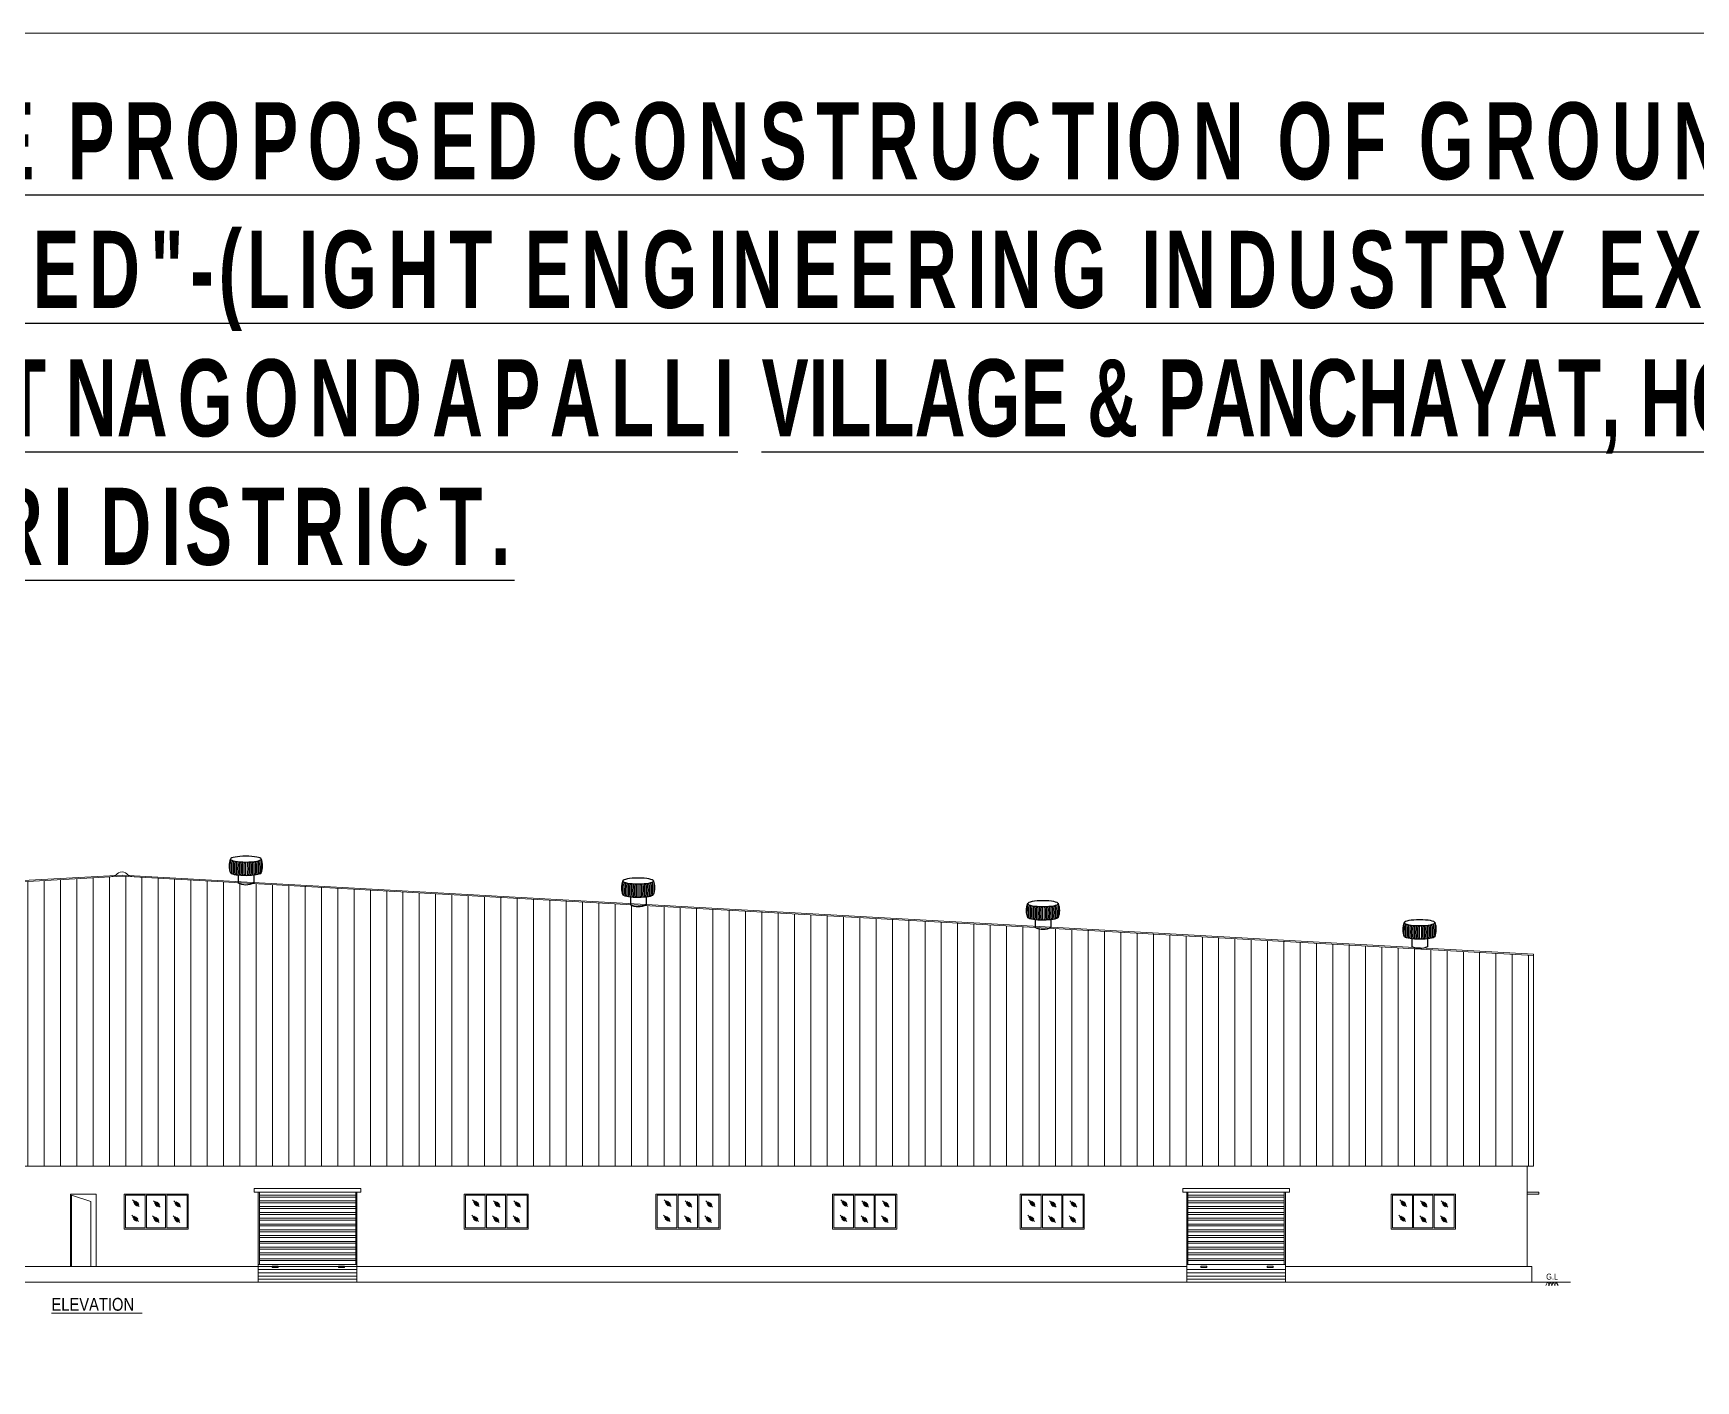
# Model space of a CAD drawing. Header units: metres. Extents: x -1560405 to -1559609, y 42907 to 43310.
# Drawn here: x -1559884.9 to -1559820.2, y 43114.7 to 43167.1 of the extents above; entities that cross this region are included whole.
import ezdxf

# ---------------------------------------------------------------- set-up
doc = ezdxf.new("R2010")
doc.units = ezdxf.units.M
doc.header["$LTSCALE"] = 750
doc.header["$MEASUREMENT"] = 0
doc.linetypes.add('DASHED2', pattern=[9.525, 6.35, -3.175])
doc.layers.get('0').update_dxf_attribs({"lineweight": 5})
for name, color, linetype in [('1', 213, 'Continuous'), ('Soolagiri', 6, 'Continuous'), ('walls', 40, 'Continuous')]:
    doc.layers.add(name, color=color, linetype=linetype)
doc.styles.add('K', font='swissc.ttf', dxfattribs={"height": 0.25})
doc.styles.add('SH', font='swissc.ttf', dxfattribs={"height": 10})
doc.styles.add('STYLE2', font='romant.shx', dxfattribs={"width": 0.8, "height": 4})

# ---------------------------------------------------------------- blocks, each defined once
blk = doc.blocks.new('A$C592862AF')
at = {"layer": 'Soolagiri', "ltscale": 0.1}
for p, q in [((0.531, 0.215), (0.531, 0.658)), ((0.274, 0.24), (0.274, -0.027)), ((0.783, 0.24), (0.783, -0.027))]:
    blk.add_line(p, q, dxfattribs=at)
for centre, radius, start, end in [((0.685, 0.533), 0.685, 160.2029, 200.1397), ((3.699, 0.447), 3.676, 175.2224, 181.4913), ((3.699, 0.447), 3.626, 175.8022, 182.7483), ((3.699, 0.447), 3.576, 175.9967, 183.0655), ((3.699, 0.447), 3.526, 176.1188, 183.2978), ((3.699, 0.447), 3.476, 176.1997, 183.4872), ((3.699, 0.447), 3.426, 176.2511, 183.3433), ((3.699, 0.447), 3.376, 176.2785, 183.7869), ((3.699, 0.447), 3.326, 176.2852, 183.9075), ((3.699, 0.447), 3.276, 176.2725, 184.0117), ((3.699, 0.447), 3.226, 176.241, 184.1006), ((-2.637, 0.447), 3.226, 355.8986, 3.759), ((-2.637, 0.447), 3.276, 355.9866, 3.7276), ((-2.637, 0.447), 3.326, 356.09, 3.7149), ((-2.637, 0.447), 3.376, 356.2097, 3.7216), ((-2.637, 0.447), 3.426, 356.3475, 3.7491), ((-2.637, 0.447), 3.476, 356.507, 3.8005), ((-2.686, 0.436), 3.576, 356.9242, 4.0038), ((-2.637, 0.447), 3.576, 356.9242, 4.0038), ((-2.637, 0.447), 3.626, 357.235, 4.1985), ((0.378, 0.533), 0.685, 339.4087, 19.7971), ((-2.637, 0.447), 3.676, 358.5152, 4.7713), ((0.529, 0.463), 0.552, 242.5754, 297.4246)]:
    blk.add_arc(centre, radius, start, end, dxfattribs=at)
blk.add_ellipse((0.531, 0.752), major_axis=(-0.495, 0), ratio=0.191406, dxfattribs=at)
blk.add_ellipse((0.532, 0.31), major_axis=(-0.495, 0), ratio=0.191406, start_param=0.135875, end_param=2.951606, dxfattribs=at)
blk = doc.blocks.new('A$C3C6135CD')
at = {"layer": 'walls', "ltscale": 0.1, "xscale": 1.199999999998907, "yscale": 1.199999999998907, "zscale": 1.199999999998907}
blk.add_blockref('A$C592862AF', (-0.005, 0.098), dxfattribs=at)

msp = doc.modelspace()

# ---------------------------------------------------------------- hatches: boundary and pattern name
h = msp.add_hatch()
h.set_pattern_fill('ANSI31', scale=0.2, angle=45, style=0)
h.set_pattern_definition([(90, (-1567940.05416, 44465.8028), (-0.635, 0), [])])
h.paths.add_polyline_path([(-1559826.4741, 43131.24554), (-1559881.40915, 43134.32482), (-1559936.3442, 43131.24554), (-1559936.3442, 43125.43521), (-1559936.1042, 43125.43521), (-1559917.41381, 43125.43521), (-1559917.41419, 43123.04721), (-1559826.7141, 43123.04721), (-1559826.4741, 43123.04721)])
h = msp.add_hatch()
h.set_pattern_fill('ANSI32', scale=0.6, angle=135)
h.set_pattern_definition([(180, (-1561292.70703, 43419.2907), (0, -0.225), []), (180, (-1561292.78203, 43419.3657), (0, -0.225), [])])
h.paths.add_polyline_path([(-1559872.31443, 43122.03476), (-1559876.06443, 43122.03476), (-1559876.06443, 43119.21983), (-1559872.31443, 43119.21983)])
h = msp.add_hatch()
h.set_pattern_fill('ANSI32', scale=0.6, angle=135)
h.set_pattern_definition([(180, (-1561256.56023, 43419.2907), (0, -0.225), []), (180, (-1561256.63523, 43419.3657), (0, -0.225), [])])
h.paths.add_polyline_path([(-1559836.16763, 43122.03476), (-1559839.91763, 43122.03476), (-1559839.91763, 43119.21983), (-1559836.16763, 43119.21983)])
h = msp.add_hatch()
h.set_pattern_fill('ANSI31', angle=135)
h.set_pattern_definition([(180, (-1553657.35224, 49529.51632), (0, -0.125), [])])
h.paths.add_polyline_path([(-1559872.26443, 43118.52558), (-1559872.26443, 43119.01983), (-1559876.11443, 43119.01983), (-1559876.11443, 43118.52558)])
h = msp.add_hatch()
h.set_pattern_fill('ANSI31', angle=135)
h.set_pattern_definition([(180, (-1553621.20544, 49529.51632), (0, -0.125), [])])
h.paths.add_polyline_path([(-1559836.11763, 43118.52558), (-1559836.11763, 43119.01983), (-1559839.96763, 43119.01983), (-1559839.96763, 43118.52558)])

# ---------------------------------------------------------------- linework, layer by layer
at = {"color": 7}
for p, q in [((-1559881.40915, 43134.37521), (-1559936.3442, 43131.29593)), ((-1559881.40915, 43134.32482), (-1559936.3442, 43131.24554)), ((-1559881.40915, 43134.37521), (-1559826.4741, 43131.29593)), ((-1559881.40915, 43134.32482), (-1559826.4741, 43131.24554)), ((-1559826.4741, 43123.04721), (-1559826.4741, 43131.29593)), ((-1559917.41419, 43123.04721), (-1559826.7141, 43123.04721)), ((-1559826.7141, 43119.13521), (-1559826.7141, 43123.04721)), ((-1559826.7141, 43123.04721), (-1559826.4741, 43123.04721)), ((-1559881.33053, 43121.9573), (-1559881.33053, 43120.5873)), ((-1559881.33053, 43121.9573), (-1559878.83053, 43121.9573)), ((-1559881.28053, 43121.9073), (-1559881.28053, 43120.6373)), ((-1559881.28053, 43121.9073), (-1559880.50893, 43121.9073)), ((-1559881.00227, 43121.72595), (-1559880.74151, 43121.47318)), ((-1559880.8044, 43121.4904), (-1559880.96367, 43121.6476)), ((-1559880.85178, 43121.49841), (-1559880.93812, 43121.58467)), ((-1559880.76068, 43121.5355), (-1559880.92276, 43121.6898)), ((-1559880.77016, 43121.58261), (-1559880.85907, 43121.66622)), ((-1559880.50893, 43121.9073), (-1559880.50893, 43120.6373)), ((-1559880.45893, 43121.9073), (-1559880.45893, 43120.6373)), ((-1559880.45893, 43121.9073), (-1559879.71233, 43121.9073)), ((-1559880.18907, 43121.69701), (-1559879.92831, 43121.44424)), ((-1559879.9912, 43121.46146), (-1559880.15047, 43121.61867)), ((-1559879.94748, 43121.50656), (-1559880.10956, 43121.66087)), ((-1559879.95696, 43121.55367), (-1559880.04587, 43121.63729)), ((-1559879.71233, 43121.9073), (-1559879.71233, 43120.6373)), ((-1559879.66233, 43121.9073), (-1559879.66233, 43120.6373)), ((-1559879.66233, 43121.9073), (-1559878.88053, 43121.9073)), ((-1559879.38889, 43121.69376), (-1559879.12813, 43121.44099)), ((-1559879.19102, 43121.45821), (-1559879.35029, 43121.61541)), ((-1559879.1473, 43121.50331), (-1559879.30938, 43121.65761)), ((-1559879.15678, 43121.55042), (-1559879.24569, 43121.63403)), ((-1559878.88053, 43121.9073), (-1559878.88053, 43120.6373)), ((-1559878.83053, 43121.9573), (-1559878.83053, 43120.5873)), ((-1559876.26443, 43122.16886), (-1559876.26443, 43122.03476)), ((-1559876.26443, 43122.16886), (-1559872.11443, 43122.16886)), ((-1559876.26443, 43122.03476), (-1559872.11443, 43122.03476)), ((-1559876.11443, 43118.52558), (-1559876.11443, 43122.03476)), ((-1559876.06443, 43119.21983), (-1559876.06443, 43122.03476)), ((-1559872.31443, 43119.21983), (-1559872.31443, 43122.03476)), ((-1559872.26443, 43118.52558), (-1559872.26443, 43122.03476)), ((-1559872.11443, 43122.16886), (-1559872.11443, 43122.03476)), ((-1559868.09636, 43121.9573), (-1559868.09636, 43120.5873)), ((-1559868.09636, 43121.9573), (-1559865.59636, 43121.9573)), ((-1559868.04636, 43121.9073), (-1559868.04636, 43120.6373)), ((-1559868.04636, 43121.9073), (-1559867.27476, 43121.9073)), ((-1559867.7681, 43121.72595), (-1559867.50734, 43121.47318)), ((-1559867.57023, 43121.4904), (-1559867.7295, 43121.6476)), ((-1559867.61761, 43121.49841), (-1559867.70395, 43121.58467)), ((-1559867.52651, 43121.5355), (-1559867.68859, 43121.6898)), ((-1559867.53599, 43121.58261), (-1559867.6249, 43121.66622)), ((-1559867.27476, 43121.9073), (-1559867.27476, 43120.6373)), ((-1559867.22476, 43121.9073), (-1559867.22476, 43120.6373)), ((-1559867.22476, 43121.9073), (-1559866.47816, 43121.9073)), ((-1559866.9549, 43121.69701), (-1559866.69414, 43121.44424)), ((-1559866.75703, 43121.46146), (-1559866.9163, 43121.61867)), ((-1559866.71331, 43121.50656), (-1559866.87539, 43121.66087)), ((-1559866.72279, 43121.55367), (-1559866.8117, 43121.63729)), ((-1559866.47816, 43121.9073), (-1559866.47816, 43120.6373)), ((-1559866.42816, 43121.9073), (-1559866.42816, 43120.6373)), ((-1559866.42816, 43121.9073), (-1559865.64636, 43121.9073)), ((-1559866.15472, 43121.69376), (-1559865.89396, 43121.44099)), ((-1559865.95685, 43121.45821), (-1559866.11612, 43121.61541)), ((-1559865.91313, 43121.50331), (-1559866.07521, 43121.65761)), ((-1559865.92261, 43121.55042), (-1559866.01152, 43121.63403)), ((-1559865.64636, 43121.9073), (-1559865.64636, 43120.6373)), ((-1559865.59636, 43121.9573), (-1559865.59636, 43120.5873)), ((-1559860.6303, 43121.9573), (-1559860.6303, 43120.5873)), ((-1559860.6303, 43121.9573), (-1559858.1303, 43121.9573)), ((-1559860.5803, 43121.9073), (-1559860.5803, 43120.6373)), ((-1559860.5803, 43121.9073), (-1559859.8087, 43121.9073)), ((-1559860.30205, 43121.72595), (-1559860.04129, 43121.47318)), ((-1559860.10417, 43121.4904), (-1559860.26345, 43121.6476)), ((-1559860.15155, 43121.49841), (-1559860.23789, 43121.58467)), ((-1559860.06045, 43121.5355), (-1559860.22254, 43121.6898)), ((-1559860.06993, 43121.58261), (-1559860.15884, 43121.66622)), ((-1559859.8087, 43121.9073), (-1559859.8087, 43120.6373)), ((-1559859.7587, 43121.9073), (-1559859.7587, 43120.6373)), ((-1559859.7587, 43121.9073), (-1559859.0121, 43121.9073)), ((-1559859.48885, 43121.69701), (-1559859.22809, 43121.44424)), ((-1559859.29097, 43121.46146), (-1559859.45025, 43121.61867)), ((-1559859.24725, 43121.50656), (-1559859.40934, 43121.66087)), ((-1559859.25673, 43121.55367), (-1559859.34564, 43121.63729)), ((-1559859.0121, 43121.9073), (-1559859.0121, 43120.6373)), ((-1559858.9621, 43121.9073), (-1559858.9621, 43120.6373)), ((-1559858.9621, 43121.9073), (-1559858.1803, 43121.9073)), ((-1559858.68867, 43121.69376), (-1559858.4279, 43121.44099)), ((-1559858.49079, 43121.45821), (-1559858.65006, 43121.61541)), ((-1559858.44707, 43121.50331), (-1559858.60916, 43121.65761)), ((-1559858.45655, 43121.55042), (-1559858.54546, 43121.63403)), ((-1559858.1803, 43121.9073), (-1559858.1803, 43120.6373)), ((-1559858.1303, 43121.9573), (-1559858.1303, 43120.5873)), ((-1559853.75585, 43121.9573), (-1559853.75585, 43120.5873)), ((-1559853.75585, 43121.9573), (-1559851.25585, 43121.9573)), ((-1559853.70585, 43121.9073), (-1559853.70585, 43120.6373)), ((-1559853.70585, 43121.9073), (-1559852.93425, 43121.9073)), ((-1559853.4276, 43121.72595), (-1559853.16683, 43121.47318)), ((-1559853.22972, 43121.4904), (-1559853.38899, 43121.6476)), ((-1559853.2771, 43121.49841), (-1559853.36344, 43121.58467)), ((-1559853.186, 43121.5355), (-1559853.34809, 43121.6898)), ((-1559853.19548, 43121.58261), (-1559853.28439, 43121.66622)), ((-1559852.93425, 43121.9073), (-1559852.93425, 43120.6373)), ((-1559852.88425, 43121.9073), (-1559852.88425, 43120.6373)), ((-1559852.88425, 43121.9073), (-1559852.13765, 43121.9073)), ((-1559852.6144, 43121.69701), (-1559852.35364, 43121.44424)), ((-1559852.41652, 43121.46146), (-1559852.57579, 43121.61867)), ((-1559852.3728, 43121.50656), (-1559852.53489, 43121.66087)), ((-1559852.38228, 43121.55367), (-1559852.47119, 43121.63729)), ((-1559852.13765, 43121.9073), (-1559852.13765, 43120.6373)), ((-1559852.08765, 43121.9073), (-1559852.08765, 43120.6373)), ((-1559852.08765, 43121.9073), (-1559851.30585, 43121.9073)), ((-1559851.81421, 43121.69376), (-1559851.55345, 43121.44099)), ((-1559851.61634, 43121.45821), (-1559851.77561, 43121.61541)), ((-1559851.57262, 43121.50331), (-1559851.7347, 43121.65761)), ((-1559851.5821, 43121.55042), (-1559851.67101, 43121.63403)), ((-1559851.30585, 43121.9073), (-1559851.30585, 43120.6373)), ((-1559851.25585, 43121.9573), (-1559851.25585, 43120.5873)), ((-1559846.45232, 43121.9573), (-1559846.45232, 43120.5873)), ((-1559846.45232, 43121.9573), (-1559843.95232, 43121.9573)), ((-1559846.40232, 43121.9073), (-1559846.40232, 43120.6373)), ((-1559846.40232, 43121.9073), (-1559845.63072, 43121.9073)), ((-1559846.12406, 43121.72595), (-1559845.8633, 43121.47318)), ((-1559845.92619, 43121.4904), (-1559846.08546, 43121.6476)), ((-1559845.97357, 43121.49841), (-1559846.05991, 43121.58467)), ((-1559845.88247, 43121.5355), (-1559846.04455, 43121.6898)), ((-1559845.89195, 43121.58261), (-1559845.98086, 43121.66622)), ((-1559845.63072, 43121.9073), (-1559845.63072, 43120.6373)), ((-1559845.58072, 43121.9073), (-1559845.58072, 43120.6373)), ((-1559845.58072, 43121.9073), (-1559844.83412, 43121.9073)), ((-1559845.31086, 43121.69701), (-1559845.0501, 43121.44424)), ((-1559845.11299, 43121.46146), (-1559845.27226, 43121.61867)), ((-1559845.06927, 43121.50656), (-1559845.23136, 43121.66087)), ((-1559845.07875, 43121.55367), (-1559845.16766, 43121.63729)), ((-1559844.83412, 43121.9073), (-1559844.83412, 43120.6373)), ((-1559844.78412, 43121.9073), (-1559844.78412, 43120.6373)), ((-1559844.78412, 43121.9073), (-1559844.00232, 43121.9073)), ((-1559844.51068, 43121.69376), (-1559844.24992, 43121.44099)), ((-1559844.31281, 43121.45821), (-1559844.47208, 43121.61541)), ((-1559844.26909, 43121.50331), (-1559844.43117, 43121.65761)), ((-1559844.27857, 43121.55042), (-1559844.36748, 43121.63403)), ((-1559844.00232, 43121.9073), (-1559844.00232, 43120.6373)), ((-1559843.95232, 43121.9573), (-1559843.95232, 43120.5873)), ((-1559840.11763, 43122.16886), (-1559840.11763, 43122.03476)), ((-1559840.11763, 43122.16886), (-1559835.96763, 43122.16886)), ((-1559840.11763, 43122.03476), (-1559835.96763, 43122.03476)), ((-1559839.96763, 43118.52558), (-1559839.96763, 43122.03476)), ((-1559839.91763, 43119.21983), (-1559839.91763, 43122.03476)), ((-1559836.16763, 43119.21983), (-1559836.16763, 43122.03476)), ((-1559836.11763, 43118.52558), (-1559836.11763, 43122.03476)), ((-1559835.96763, 43122.16886), (-1559835.96763, 43122.03476)), ((-1559832.0052, 43121.9573), (-1559832.0052, 43120.5873)), ((-1559832.0052, 43121.9573), (-1559829.5052, 43121.9573)), ((-1559831.9552, 43121.9073), (-1559831.9552, 43120.6373)), ((-1559831.9552, 43121.9073), (-1559831.1836, 43121.9073)), ((-1559831.67694, 43121.72595), (-1559831.41618, 43121.47318)), ((-1559831.47907, 43121.4904), (-1559831.63834, 43121.6476)), ((-1559831.52645, 43121.49841), (-1559831.61279, 43121.58467)), ((-1559831.43535, 43121.5355), (-1559831.59743, 43121.6898)), ((-1559831.44482, 43121.58261), (-1559831.53374, 43121.66622)), ((-1559831.1836, 43121.9073), (-1559831.1836, 43120.6373)), ((-1559831.1336, 43121.9073), (-1559831.1336, 43120.6373)), ((-1559831.1336, 43121.9073), (-1559830.387, 43121.9073)), ((-1559830.86374, 43121.69701), (-1559830.60298, 43121.44424)), ((-1559830.66587, 43121.46146), (-1559830.82514, 43121.61867)), ((-1559830.62215, 43121.50656), (-1559830.78423, 43121.66087)), ((-1559830.63163, 43121.55367), (-1559830.72054, 43121.63729)), ((-1559830.387, 43121.9073), (-1559830.387, 43120.6373)), ((-1559830.337, 43121.9073), (-1559830.337, 43120.6373)), ((-1559830.337, 43121.9073), (-1559829.5552, 43121.9073)), ((-1559830.06356, 43121.69376), (-1559829.8028, 43121.44099)), ((-1559829.86568, 43121.45821), (-1559830.02496, 43121.61541)), ((-1559829.82197, 43121.50331), (-1559829.98405, 43121.65761)), ((-1559829.83144, 43121.55042), (-1559829.92036, 43121.63403)), ((-1559829.5552, 43121.9073), (-1559829.5552, 43120.6373)), ((-1559829.5052, 43121.9573), (-1559829.5052, 43120.5873)), ((-1559881.0329, 43121.13607), (-1559880.77214, 43120.8833)), ((-1559880.83503, 43120.90052), (-1559880.9943, 43121.05772)), ((-1559880.88241, 43120.90853), (-1559880.96875, 43120.99479)), ((-1559880.79131, 43120.94562), (-1559880.95339, 43121.09992)), ((-1559880.80079, 43120.99273), (-1559880.8897, 43121.07634)), ((-1559880.2197, 43121.10713), (-1559879.95894, 43120.85436)), ((-1559880.02183, 43120.87158), (-1559880.1811, 43121.02879)), ((-1559880.06921, 43120.87959), (-1559880.15555, 43120.96586)), ((-1559879.97811, 43120.91668), (-1559880.14019, 43121.07099)), ((-1559880.03858, 43121.46947), (-1559880.12492, 43121.55574)), ((-1559879.98759, 43120.96379), (-1559880.0765, 43121.04741)), ((-1559879.41952, 43121.10388), (-1559879.15876, 43120.85111)), ((-1559879.22165, 43120.86833), (-1559879.38092, 43121.02553)), ((-1559879.26902, 43120.87634), (-1559879.35537, 43120.9626)), ((-1559879.17793, 43120.91343), (-1559879.34001, 43121.06773)), ((-1559879.2384, 43121.46622), (-1559879.32474, 43121.55248)), ((-1559879.1874, 43120.96054), (-1559879.27632, 43121.04415)), ((-1559867.79873, 43121.13607), (-1559867.53797, 43120.8833)), ((-1559867.60086, 43120.90052), (-1559867.76013, 43121.05772)), ((-1559867.64824, 43120.90853), (-1559867.73458, 43120.99479)), ((-1559867.55714, 43120.94562), (-1559867.71922, 43121.09992)), ((-1559867.56662, 43120.99273), (-1559867.65553, 43121.07634)), ((-1559866.98553, 43121.10713), (-1559866.72477, 43120.85436)), ((-1559866.78766, 43120.87158), (-1559866.94693, 43121.02879)), ((-1559866.83504, 43120.87959), (-1559866.92138, 43120.96586)), ((-1559866.74394, 43120.91668), (-1559866.90602, 43121.07099)), ((-1559866.80441, 43121.46947), (-1559866.89075, 43121.55574)), ((-1559866.75342, 43120.96379), (-1559866.84233, 43121.04741)), ((-1559866.18535, 43121.10388), (-1559865.92459, 43120.85111)), ((-1559865.98748, 43120.86833), (-1559866.14675, 43121.02553)), ((-1559866.03485, 43120.87634), (-1559866.1212, 43120.9626)), ((-1559865.94376, 43120.91343), (-1559866.10584, 43121.06773)), ((-1559866.00423, 43121.46622), (-1559866.09057, 43121.55248)), ((-1559865.95323, 43120.96054), (-1559866.04215, 43121.04415)), ((-1559860.33267, 43121.13607), (-1559860.07191, 43120.8833)), ((-1559860.1348, 43120.90052), (-1559860.29407, 43121.05772)), ((-1559860.18218, 43120.90853), (-1559860.26852, 43120.99479)), ((-1559860.09108, 43120.94562), (-1559860.25316, 43121.09992)), ((-1559860.10056, 43120.99273), (-1559860.18947, 43121.07634)), ((-1559859.51947, 43121.10713), (-1559859.25871, 43120.85436)), ((-1559859.3216, 43120.87158), (-1559859.48087, 43121.02879)), ((-1559859.36898, 43120.87959), (-1559859.45532, 43120.96586)), ((-1559859.27788, 43120.91668), (-1559859.43996, 43121.07099)), ((-1559859.33835, 43121.46947), (-1559859.42469, 43121.55574)), ((-1559859.28736, 43120.96379), (-1559859.37627, 43121.04741)), ((-1559858.71929, 43121.10388), (-1559858.45853, 43120.85111)), ((-1559858.52142, 43120.86833), (-1559858.68069, 43121.02553)), ((-1559858.5688, 43120.87634), (-1559858.65514, 43120.9626)), ((-1559858.4777, 43120.91343), (-1559858.63978, 43121.06773)), ((-1559858.53817, 43121.46622), (-1559858.62451, 43121.55248)), ((-1559858.48718, 43120.96054), (-1559858.57609, 43121.04415)), ((-1559853.45822, 43121.13607), (-1559853.19746, 43120.8833)), ((-1559853.26035, 43120.90052), (-1559853.41962, 43121.05772)), ((-1559853.30773, 43120.90853), (-1559853.39407, 43120.99479)), ((-1559853.21663, 43120.94562), (-1559853.37871, 43121.09992)), ((-1559853.22611, 43120.99273), (-1559853.31502, 43121.07634)), ((-1559852.64502, 43121.10713), (-1559852.38426, 43120.85436)), ((-1559852.44715, 43120.87158), (-1559852.60642, 43121.02879)), ((-1559852.49453, 43120.87959), (-1559852.58087, 43120.96586)), ((-1559852.40343, 43120.91668), (-1559852.56551, 43121.07099)), ((-1559852.4639, 43121.46947), (-1559852.55024, 43121.55574)), ((-1559852.41291, 43120.96379), (-1559852.50182, 43121.04741)), ((-1559851.84484, 43121.10388), (-1559851.58408, 43120.85111)), ((-1559851.64697, 43120.86833), (-1559851.80624, 43121.02553)), ((-1559851.69435, 43120.87634), (-1559851.78069, 43120.9626)), ((-1559851.60325, 43120.91343), (-1559851.76533, 43121.06773)), ((-1559851.66372, 43121.46622), (-1559851.75006, 43121.55248)), ((-1559851.61273, 43120.96054), (-1559851.70164, 43121.04415)), ((-1559846.15469, 43121.13607), (-1559845.89393, 43120.8833)), ((-1559845.95682, 43120.90052), (-1559846.11609, 43121.05772)), ((-1559846.0042, 43120.90853), (-1559846.09054, 43120.99479)), ((-1559845.9131, 43120.94562), (-1559846.07518, 43121.09992)), ((-1559845.92258, 43120.99273), (-1559846.01149, 43121.07634)), ((-1559845.34149, 43121.10713), (-1559845.08073, 43120.85436)), ((-1559845.14362, 43120.87158), (-1559845.30289, 43121.02879)), ((-1559845.191, 43120.87959), (-1559845.27734, 43120.96586)), ((-1559845.0999, 43120.91668), (-1559845.26198, 43121.07099)), ((-1559845.16037, 43121.46947), (-1559845.24671, 43121.55574)), ((-1559845.10938, 43120.96379), (-1559845.19829, 43121.04741)), ((-1559844.54131, 43121.10388), (-1559844.28055, 43120.85111)), ((-1559844.34344, 43120.86833), (-1559844.50271, 43121.02553)), ((-1559844.39082, 43120.87634), (-1559844.47716, 43120.9626)), ((-1559844.29972, 43120.91343), (-1559844.4618, 43121.06773)), ((-1559844.36019, 43121.46622), (-1559844.44653, 43121.55248)), ((-1559844.30919, 43120.96054), (-1559844.39811, 43121.04415)), ((-1559831.70757, 43121.13607), (-1559831.44681, 43120.8833)), ((-1559831.50969, 43120.90052), (-1559831.66897, 43121.05772)), ((-1559831.55707, 43120.90853), (-1559831.64341, 43120.99479)), ((-1559831.46597, 43120.94562), (-1559831.62806, 43121.09992)), ((-1559831.47545, 43120.99273), (-1559831.56436, 43121.07634)), ((-1559830.89437, 43121.10713), (-1559830.63361, 43120.85436)), ((-1559830.69649, 43120.87158), (-1559830.85577, 43121.02879)), ((-1559830.74387, 43120.87959), (-1559830.83022, 43120.96586)), ((-1559830.65278, 43120.91668), (-1559830.81486, 43121.07099)), ((-1559830.71325, 43121.46947), (-1559830.79959, 43121.55574)), ((-1559830.66225, 43120.96379), (-1559830.75117, 43121.04741)), ((-1559830.09419, 43121.10388), (-1559829.83343, 43120.85111)), ((-1559829.89631, 43120.86833), (-1559830.05558, 43121.02553)), ((-1559829.94369, 43120.87634), (-1559830.03003, 43120.9626)), ((-1559829.85259, 43120.91343), (-1559830.01468, 43121.06773)), ((-1559829.91306, 43121.46622), (-1559829.99941, 43121.55248)), ((-1559829.86207, 43120.96054), (-1559829.95098, 43121.04415)), ((-1559881.33053, 43120.5873), (-1559878.83053, 43120.5873)), ((-1559881.28053, 43120.6373), (-1559880.50893, 43120.6373)), ((-1559880.45893, 43120.6373), (-1559879.71233, 43120.6373)), ((-1559879.66233, 43120.6373), (-1559878.88053, 43120.6373)), ((-1559868.09636, 43120.5873), (-1559865.59636, 43120.5873)), ((-1559868.04636, 43120.6373), (-1559867.27476, 43120.6373)), ((-1559867.22476, 43120.6373), (-1559866.47816, 43120.6373)), ((-1559866.42816, 43120.6373), (-1559865.64636, 43120.6373)), ((-1559860.6303, 43120.5873), (-1559858.1303, 43120.5873)), ((-1559860.5803, 43120.6373), (-1559859.8087, 43120.6373)), ((-1559859.7587, 43120.6373), (-1559859.0121, 43120.6373)), ((-1559858.9621, 43120.6373), (-1559858.1803, 43120.6373)), ((-1559853.75585, 43120.5873), (-1559851.25585, 43120.5873)), ((-1559853.70585, 43120.6373), (-1559852.93425, 43120.6373)), ((-1559852.88425, 43120.6373), (-1559852.13765, 43120.6373)), ((-1559852.08765, 43120.6373), (-1559851.30585, 43120.6373)), ((-1559846.45232, 43120.5873), (-1559843.95232, 43120.5873)), ((-1559846.40232, 43120.6373), (-1559845.63072, 43120.6373)), ((-1559845.58072, 43120.6373), (-1559844.83412, 43120.6373)), ((-1559844.78412, 43120.6373), (-1559844.00232, 43120.6373)), ((-1559832.0052, 43120.5873), (-1559829.5052, 43120.5873)), ((-1559831.9552, 43120.6373), (-1559831.1836, 43120.6373)), ((-1559831.1336, 43120.6373), (-1559830.387, 43120.6373)), ((-1559830.337, 43120.6373), (-1559829.5552, 43120.6373)), ((-1559936.29096, 43119.13521), (-1559839.96763, 43119.13521)), ((-1559876.11443, 43119.21983), (-1559872.26443, 43119.21983)), ((-1559839.96763, 43119.21983), (-1559836.11763, 43119.21983)), ((-1559836.11763, 43119.13521), (-1559826.53085, 43119.13521)), ((-1559936.29096, 43118.52558), (-1559826.53085, 43118.52558)), ((-1559826.52658, 43118.52521), (-1559825.02658, 43118.52521)), ((-1559825.91905, 43118.52521), (-1559825.98986, 43118.40256)), ((-1559825.91538, 43118.52521), (-1559825.84456, 43118.40256)), ((-1559825.81201, 43118.52521), (-1559825.88283, 43118.40256)), ((-1559825.81201, 43118.52521), (-1559825.74119, 43118.40256)), ((-1559825.69469, 43118.52521), (-1559825.76551, 43118.40256)), ((-1559825.69469, 43118.52521), (-1559825.62387, 43118.40256)), ((-1559825.58491, 43118.52521), (-1559825.65573, 43118.40256)), ((-1559825.58491, 43118.52521), (-1559825.51409, 43118.40256))]:
    msp.add_line(p, q, dxfattribs=at)
at = {"color": 7, "ltscale": 0.4}
for p, q in [((-1559881.64734, 43134.36961), (-1559881.8055, 43134.33072)), ((-1559881.17477, 43134.36678), (-1559881.02813, 43134.33072))]:
    msp.add_line(p, q, dxfattribs=at)
at = {"color": 7, "ltscale": 0.2}
for p in [(-1559826.7141, 43122.02668), (-1559826.2541, 43121.95668)]:
    msp.add_line(p, (-1559826.2541, 43122.02668), dxfattribs=at)
at = {"color": 7, "ltscale": 0.1}
for q in [(-1559826.2641, 43121.95668), (-1559826.2541, 43121.95668)]:
    msp.add_line((-1559826.7141, 43121.95668), q, dxfattribs=at)
at = {"color": 7, "linetype": 'DASHED2', "ltscale": 0.3}
msp.add_line((-1559826.53085, 43119.13521), (-1559826.53085, 43118.52558), dxfattribs=at)
at = {"color": 7}
for points in [[(-1559608.97831, 43167.13879), (-1559943.01255, 43167.13879), (-1559943.01255, 42906.74882), (-1559608.97831, 42906.74882)], [(-1559882.42148, 43121.9573), (-1559883.42148, 43121.9573), (-1559883.42148, 43119.13521), (-1559882.42148, 43119.13521)], [(-1559882.62654, 43121.6698), (-1559883.37148, 43121.9073), (-1559883.37148, 43119.13521), (-1559882.62654, 43119.13521)], [(-1559875.56978, 43119.14633), (-1559875.33421, 43119.14633), (-1559875.33421, 43119.10236), (-1559875.56978, 43119.10236)], [(-1559872.98575, 43119.14633), (-1559872.75018, 43119.14633), (-1559872.75018, 43119.10236), (-1559872.98575, 43119.10236)], [(-1559839.42298, 43119.14633), (-1559839.18741, 43119.14633), (-1559839.18741, 43119.10236), (-1559839.42298, 43119.10236)], [(-1559836.83895, 43119.14633), (-1559836.60338, 43119.14633), (-1559836.60338, 43119.10236), (-1559836.83895, 43119.10236)]]:
    msp.add_lwpolyline(points, close=True, dxfattribs=at)
at = {"color": 7, "ltscale": 0.2}
msp.add_arc((-1559881.41198, 43134.21347), 0.28244, 32.8739499, 146.4392569, dxfattribs=at)

# ---------------------------------------------------------------- block references
at = {"layer": '1', "color": 7, "ltscale": 0.1, "xscale": -1}
for p in [(-1559875.95578, 43133.99236), (-1559860.68631, 43133.14256), (-1559844.93009, 43132.26013), (-1559830.26869, 43131.51838)]:
    msp.add_blockref('A$C3C6135CD', p, dxfattribs=at)

# ---------------------------------------------------------------- texts
at = {"color": 7}
for s, height, style, p in [('G.L', 0.229872, 'K', (-1559825.97604, 43118.62672)), ('%%UELEVATION  ', 0.5, 'SH', (-1559884.157, 43117.415))]:
    msp.add_text(s, height=height, dxfattribs=dict(at, style=style)).set_placement(p)
at = {"color": 0, "lineweight": -2, "ltscale": 0.25, "insert": (-1559930.81312, 43164.44934), "char_height": 3, "width": 263.4919231, "attachment_point": 1, "style": 'STYLE2'}
msp.add_mtext('\\A1;{\\fSwis721 BlkCn BT|b1|i0|c0|p34;\\T1.2;\\L\\C152;DETIAL PLAN SHOWING THE PROPOSED CONSTRUCTION OF GROUND FLOOR & MEZZANINE FLOOR INDUSTRIAL BUILDING FOR \\P"M/S AVIGNA PRIVATE LIMITED"-(LIGHT ENGINEERING INDUSTRY EXCLUDING FABRICATION & FORGING) IN \\H1.8793x; \\H0.53211x;\\P\\T1;S.F.No: 610/1A, 610/1B & 610/1C AT N\\T1.2;AGONDAPALLI \\T1;VILLAGE & PANCHAYAT, HOSUR\\T1.2; PANCHAYAT UNION, \\H1.5862x; \\H0.63044x;\\PHOSUR TALUK, KRISHNAGIRI DISTRICT.\\H1.68261x; }', dxfattribs=at)

doc.saveas('drawing.dxf')
